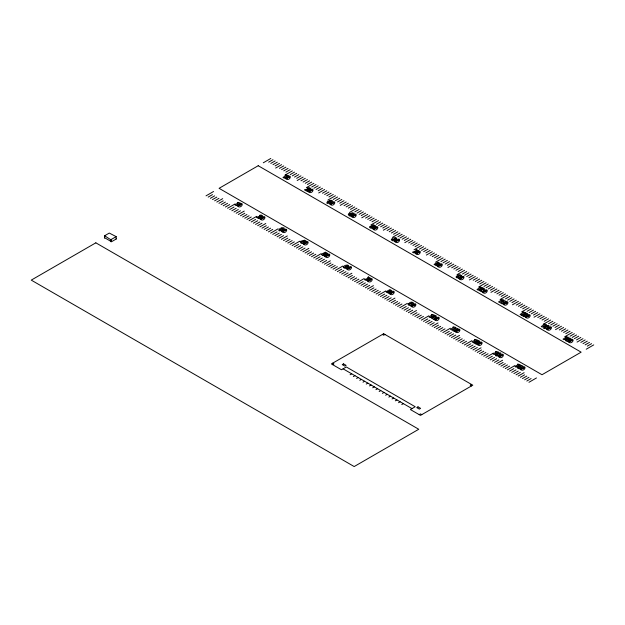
<?xml version="1.0" encoding="UTF-8"?>
<svg xmlns="http://www.w3.org/2000/svg" width="625" height="625" viewBox="0 0 625 625"><rect width="100%" height="100%" fill="white"/><g stroke="black" fill="none" stroke-linecap="round" stroke-linejoin="round"><path stroke-width="0.94" d="M104.633 238.172L104.633 235.758L109.289 233.07L116.18 236.633L116.18 239.039L111.523 241.727L104.633 237.75M116.18 236.633L110.797 239.734L104.633 235.758M116.18 238.617L116.18 239.039M206.023 195.852L213.555 191.508M263.289 162.797L270.82 158.445M208.18 197.102L212.484 194.609M268.672 162.172L272.977 159.688M210.328 198.344L214.633 195.852M270.82 163.414L275.133 160.93M212.484 199.586L216.789 197.102M272.977 164.656L277.281 162.172M214.633 200.828L218.938 198.344M275.133 165.898L279.438 163.414M216.789 202.07L222.711 198.648M275.664 168.078L281.586 164.656M218.938 203.312L223.242 200.828M279.438 168.383L283.742 165.898M221.094 204.555L225.398 202.07M281.586 169.633L285.891 167.141M223.242 205.797L227.555 203.312M283.742 170.875L288.047 168.383M225.398 207.039L229.703 204.555M285.891 172.117L290.203 169.633M227.555 208.281L235.086 203.938M284.82 175.219L292.352 170.875M229.703 209.531L234.008 207.039M290.203 174.602L294.508 172.117M231.859 210.773L236.164 208.281M292.352 175.844L296.656 173.359M234.008 212.016L238.313 209.531M294.508 177.086L298.812 174.602M236.164 213.258L240.469 210.773M296.656 178.328L300.961 175.844M238.313 214.5L244.234 211.078M297.195 180.508L303.117 177.086M240.469 215.742L244.773 213.258M300.961 180.812L305.266 178.328M242.625 216.984L246.93 214.5M303.117 182.062L307.422 179.57M244.773 218.227L249.078 215.742M305.266 183.305L309.578 180.812M246.93 219.469L251.234 216.984M307.422 184.547L311.727 182.062M249.078 220.711L256.617 216.367M306.344 187.648L313.883 183.305M251.234 221.953L255.539 219.469M311.727 187.031L316.031 184.547M253.383 223.203L257.695 220.711M313.883 188.273L318.188 185.789M255.539 224.445L259.844 221.953M316.031 189.516L320.336 187.031M257.695 225.688L262 223.203M318.188 190.758L322.492 188.273M259.844 226.93L265.766 223.508M318.727 192.938L324.648 189.516M262 228.172L266.305 225.688M322.492 193.242L326.797 190.758M264.148 229.414L268.453 226.93M324.648 194.484L328.953 192M266.305 230.656L270.609 228.172M326.797 195.734L331.102 193.242M268.453 231.898L272.758 229.414M328.953 196.977L333.258 194.484M270.609 233.141L278.141 228.789M327.875 200.078L335.406 195.734M272.758 234.383L277.07 231.898M333.258 199.461L337.562 196.977M274.914 235.633L279.219 233.141M335.406 200.703L339.711 198.219M277.07 236.875L281.375 234.383M337.562 201.945L341.867 199.461M279.219 238.117L283.523 235.633M339.711 203.188L344.023 200.703M281.375 239.359L287.297 235.938M340.25 205.367L346.172 201.945M283.523 240.602L287.828 238.117M344.023 205.672L348.328 203.188M285.68 241.844L289.984 239.359M346.172 206.914L350.477 204.43M287.828 243.086L292.141 240.602M348.328 208.164L352.633 205.672M289.984 244.328L294.289 241.844M350.477 209.406L354.781 206.914M292.141 245.57L299.672 241.219M349.406 212.508L356.938 208.164M294.289 246.812L298.594 244.328M354.781 211.891L359.094 209.406M296.445 248.055L300.75 245.57M356.938 213.133L361.242 210.648M298.594 249.305L302.898 246.812M359.094 214.375L363.398 211.891M300.75 250.547L305.055 248.055M361.242 215.617L365.547 213.133M302.898 251.789L308.82 248.367M361.781 217.789L367.703 214.375M305.055 253.031L309.359 250.547M365.547 218.102L369.852 215.617M307.203 254.273L311.516 251.789M367.703 219.344L372.008 216.859M309.359 255.516L313.664 253.031M369.852 220.586L374.156 218.102M311.516 256.758L315.82 254.273M372.008 221.836L376.312 219.344M313.664 258L321.203 253.648M370.93 224.938L378.469 220.586M315.82 259.242L320.125 256.758M376.312 224.32L380.617 221.836M317.969 260.484L322.273 258M378.469 225.563L382.773 223.078M320.125 261.734L324.43 259.242M380.617 226.805L384.922 224.32M322.273 262.977L326.586 260.484M382.773 228.047L387.078 225.563M324.43 264.219L330.352 260.797M383.312 230.219L389.227 226.805M326.586 265.461L330.891 262.977M387.078 230.531L391.383 228.047M328.734 266.703L333.039 264.219M389.227 231.773L393.539 229.289M330.891 267.945L335.195 265.461M391.383 233.016L395.688 230.531M333.039 269.188L337.344 266.703M393.539 234.266L397.844 231.773M335.195 270.43L342.727 266.078M392.461 237.367L399.992 233.016M337.344 271.672L341.648 269.188M397.844 236.75L402.148 234.266M339.5 272.914L343.805 270.43M399.992 237.992L404.297 235.508M341.648 274.156L345.961 271.672M402.148 239.234L406.453 236.75M343.805 275.406L348.109 272.914M404.297 240.477L408.609 237.992M345.961 276.648L351.875 273.227M404.836 242.648L410.758 239.234M348.109 277.891L352.414 275.406M408.609 242.961L412.914 240.477M350.266 279.133L354.57 276.648M410.758 244.203L415.062 241.719M352.414 280.375L356.719 277.891M412.914 245.445L417.219 242.961M354.57 281.617L358.875 279.133M415.062 246.688L419.367 244.203M356.719 282.859L364.258 278.508M413.984 249.797L421.523 245.445M358.875 284.102L363.18 281.617M419.367 249.18L423.672 246.688M361.031 285.344L365.336 282.859M421.523 250.422L425.828 247.938M363.18 286.586L367.484 284.102M423.672 251.664L427.984 249.18M365.336 287.836L369.641 285.344M425.828 252.906L430.133 250.422M367.484 289.078L373.406 285.656M426.367 255.078L432.289 251.664M369.641 290.32L373.945 287.836M430.133 255.391L434.438 252.906M371.789 291.562L376.102 289.078M432.289 256.633L436.594 254.148M373.945 292.805L378.25 290.32M434.438 257.875L438.742 255.391M376.102 294.047L380.406 291.562M436.594 259.117L440.898 256.633M378.25 295.289L385.789 290.938M435.516 262.227L443.055 257.875M380.406 296.531L384.711 294.047M440.898 261.609L445.203 259.117M382.555 297.773L386.859 295.289M443.055 262.852L447.359 260.367M384.711 299.016L389.016 296.531M445.203 264.094L449.508 261.609M386.859 300.258L391.164 297.773M447.359 265.336L451.664 262.852M389.016 301.508L394.938 298.086M447.898 267.508L453.812 264.094M391.164 302.75L395.477 300.258M451.664 267.82L455.969 265.336M393.32 303.992L397.625 301.508M453.812 269.062L458.117 266.578M395.477 305.234L399.781 302.75M455.969 270.305L460.273 267.82M397.625 306.477L401.93 303.992M458.117 271.547L462.43 269.062M399.781 307.719L407.312 303.367M457.047 274.656L464.578 270.305M401.93 308.961L406.234 306.477M462.43 274.039L466.734 271.547M404.086 310.203L408.391 307.719M464.578 275.281L468.883 272.789M406.234 311.445L410.547 308.961M466.734 276.523L471.039 274.039M408.391 312.688L412.695 310.203M468.883 277.766L473.187 275.281M410.547 313.938L416.461 310.516M469.422 279.938L475.344 276.523M412.695 315.18L417 312.688M473.187 280.25L477.5 277.766M414.852 316.422L419.156 313.938M475.344 281.492L479.648 279.008M332.656 364.672L333.953 363.93L332.656 363.18M384.969 334.469L383.68 335.211L382.391 334.469M417 317.664L421.305 315.18M477.5 282.734L481.805 280.25M419.156 318.906L423.461 316.422M479.648 283.977L483.953 281.492M421.305 320.148L428.844 315.797M478.57 287.086L486.109 282.734M423.461 321.391L427.766 318.906M483.953 286.469L488.258 283.977M425.609 322.633L429.922 320.148M486.109 287.711L490.414 285.219M427.766 323.875L432.07 321.391M488.258 288.953L492.57 286.469M429.922 325.117L434.227 322.633M490.414 290.195L494.719 287.711M432.07 326.359L437.992 322.945M490.953 292.367L496.875 288.953M350.094 374.742L351.711 373.805M434.227 327.609L438.531 325.117M494.719 292.68L499.023 290.195M353.328 376.602L354.938 375.672M436.375 328.852L440.68 326.359M496.875 293.922L501.18 291.438M438.531 330.094L442.836 327.609M499.023 295.164L503.328 292.68M356.555 378.469L358.172 377.539M440.68 331.336L444.992 328.852M501.18 296.406L505.484 293.922M359.781 380.336L361.398 379.398M442.836 332.578L450.367 328.227M500.102 299.516L507.633 295.164M444.992 333.82L449.297 331.336M505.484 298.891L509.789 296.406M363.016 382.195L364.625 381.266M447.141 335.062L451.445 332.578M507.633 300.141L511.945 297.648M366.242 384.062L367.859 383.133M449.297 336.305L453.602 333.82M509.789 301.383L514.094 298.891M451.445 337.547L455.75 335.062M511.945 302.625L516.25 300.141M369.469 385.93L371.086 384.992M453.602 338.789L459.523 335.375M512.477 304.797L518.398 301.383M372.703 387.789L374.312 386.859M455.75 340.039L460.062 337.547M516.25 305.109L520.555 302.625M457.906 341.281L462.211 338.789M518.398 306.352L522.703 303.867M375.93 389.656L377.547 388.727M460.062 342.523L464.367 340.039M520.555 307.594L524.859 305.109M379.156 391.516L380.773 390.586M462.211 343.766L466.516 341.281M522.703 308.836L527.016 306.352M521.633 311.945L529.164 307.594M464.367 345.008L471.898 340.656M382.391 393.383L384 392.453M466.516 346.25L470.82 343.766M527.016 311.32L531.32 308.836M385.617 395.25L387.234 394.312M468.672 347.492L472.977 345.008M529.164 312.57L533.469 310.078M470.82 348.734L475.125 346.25M531.32 313.812L535.625 311.32M388.844 397.109L390.461 396.18M472.977 349.977L477.281 347.492M533.469 315.055L537.773 312.57M392.078 398.977L393.688 398.047M475.125 351.219L481.047 347.805M534.008 317.227L539.93 313.812M477.281 352.461L481.586 349.977M537.773 317.539L542.078 315.055M395.305 400.844L396.922 399.906M479.437 353.711L483.742 351.219M539.93 318.781L544.234 316.297M398.531 402.703L400.148 401.773M481.586 354.953L485.891 352.461M542.078 320.023L546.391 317.539M483.742 356.195L488.047 353.711M544.234 321.266L548.539 318.781M401.766 404.57L403.375 403.641M485.891 357.438L493.43 353.086M543.156 324.375L550.695 320.023M488.047 358.68L492.352 356.195M548.539 323.75L552.844 321.266M490.195 359.922L494.508 357.438M550.695 324.992L555 322.508M492.352 361.164L496.656 358.68M552.844 326.242L557.148 323.75M494.508 362.406L498.812 359.922M555 327.484L559.305 324.992M496.656 363.648L502.578 360.234M555.539 329.656L561.461 326.242M498.812 364.891L503.117 362.406M559.305 329.969L563.609 327.484M500.961 366.141L505.266 363.648M561.461 331.211L565.766 328.727M419.203 414.641L420.492 413.891L421.789 414.641M471.516 384.438L470.227 385.18L471.516 385.93M503.117 367.383L507.422 364.891M563.609 332.453L567.914 329.969M505.266 368.625L509.57 366.141M565.766 333.695L570.07 331.211M507.422 369.867L514.953 365.516M564.688 336.805L572.219 332.453M509.57 371.109L513.883 368.625M570.07 336.18L574.375 333.695M511.727 372.352L516.031 369.867M572.219 337.422L576.531 334.938M513.883 373.594L518.188 371.109M574.375 338.672L578.68 336.18M516.031 374.836L520.336 372.352M576.523 339.914L580.836 337.422M518.188 376.078L524.109 372.664M577.062 342.086L582.984 338.672M520.336 377.32L524.641 374.836M580.836 342.398L585.141 339.914M522.492 378.562L526.797 376.078M582.984 343.641L587.289 341.156M524.641 379.812L528.953 377.32M585.141 344.883L589.445 342.398M526.797 381.055L531.102 378.562M587.289 346.125L591.594 343.641M528.953 382.297L536.484 377.945M586.219 349.234L593.75 344.883M343.102 368.836L411.992 408.609M111.523 239.734L111.523 241.727M110.797 239.734L110.797 241.727M344.477 267.359L346.266 266.625L344.477 267.359M392.555 239.938L394.352 239.203L392.555 239.938M412.188 302.945L410.391 303.703L412.188 302.945M460.266 275.523L458.469 276.281L460.266 275.523M238.164 205.992L241.477 204.383L238.164 205.992M260.867 219.102L264.172 217.492L260.867 219.102M282.609 231.656L285.914 230.047L282.609 231.656M286.242 178.57L289.555 176.961L286.242 178.57M304.062 244.039L307.367 242.43L304.062 244.039M308.945 191.672L312.25 190.07L308.945 191.672M325.695 256.555L329.008 254.945L325.695 256.555M330.688 204.227L334 202.617L330.688 204.227M347.398 269.062L350.711 267.453L347.398 269.062M352.141 216.617L355.445 215.008L352.141 216.617M368.148 281.039L371.461 279.43L368.148 281.039M373.773 229.133L377.086 227.523L373.773 229.133M390.133 293.734L393.445 292.125L390.133 293.734M395.477 241.633L398.789 240.023L395.477 241.633M411.812 306.25L415.117 304.641L411.812 306.25M416.227 253.617L419.539 252.008L416.227 253.617M432.203 318.016L435.508 316.406L432.203 318.016M435.117 319.703L438.43 318.094L435.117 319.703M438.211 266.312L441.523 264.703L438.211 266.312M455.813 331.648L459.117 330.039L455.813 331.648M459.891 278.82L463.195 277.211L459.891 278.82M478.023 344.57L481.336 342.961L478.023 344.57M480.281 290.594L483.586 288.984L480.281 290.594M483.195 292.281L486.508 290.672L483.195 292.281M499.289 356.727L502.602 355.117L499.289 356.727M503.891 304.227L507.203 302.617L503.891 304.227M520.945 369.258L524.258 367.648L520.945 369.258M526.102 317.148L529.414 315.539L526.102 317.148M547.375 329.305L550.68 327.695L547.375 329.305M569.023 341.836L572.336 340.227L569.023 341.836M279.688 229.969L281.055 229.562L280.766 229.008L281.391 228.648C282.312 229.656 283.852 227.438 281.969 228.609L280.898 227.992C290.867 226.406 275.125 234.586 279.633 228.719L280.703 229.336L279.688 229.969M327.766 202.539L329.133 202.141L328.844 201.586L329.469 201.219C330.391 202.227 331.93 200.016 330.047 201.188L328.977 200.563C338.945 198.984 323.203 207.156 327.711 201.297L328.789 201.914L327.766 202.539M496.367 355.039L497.742 354.641L497.445 354.078L498.07 353.719C498.992 354.727 500.531 352.516 498.656 353.68L497.578 353.062C507.547 351.484 491.805 359.656 496.312 353.789L497.391 354.414L496.367 355.039M544.445 327.617L545.82 327.219L545.531 326.656L546.156 326.297C547.078 327.305 548.609 325.094 546.734 326.258L545.656 325.641C555.633 324.062 539.891 332.234 544.398 326.367L545.469 326.992L544.445 327.617M390.039 291.75L388.008 292.961L385.969 291.805L389.898 289.609L391.781 290.719L390.039 291.75M438.117 264.328L436.086 265.539L434.047 264.375L437.977 262.18L439.859 263.289L438.117 264.328M413.414 303.172C413.148 305.438 406.5 306.414 408.234 303.625L409.312 304.242C408.219 305.273 411.383 304.492 409.016 303.359C410.023 302.047 412.469 301.508 413.414 303.172M461.492 275.75C461.227 278.016 454.578 278.992 456.32 276.195L457.391 276.82C456.297 277.852 459.469 277.07 457.094 275.938C458.102 274.625 460.547 274.086 461.492 275.75M343.266 266.992C343.789 268.906 346.711 268.398 347.648 267.016C345.281 265.883 348.453 265.109 347.352 266.141L348.422 266.758C350.141 264.023 343.859 264.938 343.266 266.992M391.344 239.57C391.867 241.484 394.789 240.977 395.727 239.594C393.359 238.461 396.531 237.688 395.43 238.711L396.508 239.336C398.219 236.602 391.938 237.516 391.344 239.57M321.617 254.391L322.227 255.406L323.938 255.742L326.211 254.406L324.906 253.523L325.641 253.102L326.969 253.875L327.656 253.477L325.352 252.148L323.141 253.375L324.789 253.883L324.586 254.25L323.055 255.062L323.68 254.289L322.609 253.664L321.617 254.391M369.695 226.969L370.305 227.984L372.016 228.312L374.297 226.984L372.984 226.102L373.719 225.68L375.047 226.453L375.734 226.055L373.43 224.719L371.219 225.945L372.867 226.461L372.672 226.828L371.133 227.641L371.758 226.859L370.688 226.242L369.695 226.969M237.023 205.539C241.492 210.836 246.102 198.938 237.023 205.539M259.727 218.648C264.195 223.938 268.797 212.047 259.727 218.648M285.102 178.117C289.57 183.414 294.18 171.516 285.102 178.117M281.469 231.203C285.938 236.492 290.547 224.602 281.469 231.203M307.805 191.227C312.273 196.516 316.883 184.625 307.805 191.227M302.922 243.586C307.391 248.875 311.992 236.984 302.922 243.586M329.547 203.781C334.016 209.07 338.625 197.18 329.547 203.781M324.555 256.109C329.023 261.398 333.633 249.508 324.555 256.109M351 216.164C355.469 221.453 360.07 209.562 351 216.164M346.258 268.609C350.727 273.898 355.336 262.008 346.258 268.609M372.641 228.68C377.102 233.977 381.711 222.078 372.641 228.68M367.008 280.586C371.477 285.883 376.086 273.984 367.008 280.586M394.344 241.188C398.805 246.477 403.414 234.586 394.344 241.188M389 293.281C393.461 298.57 398.07 286.68 389 293.281M415.086 253.164C419.555 258.453 424.164 246.563 415.086 253.164M410.672 305.797C415.141 311.086 419.742 299.195 410.672 305.797M437.078 265.859C441.539 271.148 446.148 259.258 437.078 265.859M431.062 317.562C435.523 322.859 440.133 310.969 431.062 317.562M433.977 319.25C438.445 324.547 443.055 312.648 433.977 319.25M458.75 278.375C463.219 283.664 467.828 271.773 458.75 278.375M454.672 331.195C459.141 336.492 463.75 324.602 454.672 331.195M479.141 290.141C483.609 295.438 488.211 283.539 479.141 290.141M482.062 291.828C486.523 297.125 491.133 285.227 482.062 291.828M476.883 344.117C481.352 349.414 485.961 337.516 476.883 344.117M502.75 303.773C507.219 309.07 511.828 297.172 502.75 303.773M498.156 356.273C502.617 361.57 507.227 349.672 498.156 356.273M524.961 316.695C529.43 321.984 534.039 310.094 524.961 316.695M519.805 368.805C524.273 374.094 528.883 362.203 519.805 368.805M546.234 328.852C550.703 334.148 555.305 322.25 546.234 328.852M567.891 341.383C572.352 346.672 576.961 334.781 567.891 341.383M262.492 216.289L261.617 216.961L258.234 217.492L259.414 218.172L258.68 218.594L256.32 217.234L261.336 215.852L260.117 216.148C257.773 215.281 261.758 214.453 262.352 215.742A1.469 0.844 0 0 1 262.492 216.289M310.57 188.867L309.695 189.539L306.312 190.07L307.492 190.75L306.758 191.172L304.398 189.805L309.414 188.43L308.195 188.727C305.852 187.859 309.836 187.031 310.43 188.312A1.469 0.844 0 0 1 310.57 188.867M479.648 341.766L478.773 342.43L475.398 342.961L476.57 343.641L475.836 344.07L473.477 342.703L478.492 341.32L477.281 341.617C474.937 340.75 478.922 339.922 479.508 341.211A1.469 0.844 0 0 1 479.648 341.766M527.727 314.336L526.852 315.008L523.477 315.539L524.648 316.219L523.922 316.641L521.555 315.281L526.57 313.898L525.359 314.195C523.016 313.328 527 312.5 527.586 313.789A1.469 0.844 0 0 1 527.727 314.336M237.836 203.102L234.906 204.867L235.984 205.492L240.289 203.008L237.781 202.352L237.281 202.641L237.836 203.102M285.914 175.68L282.984 177.445L284.062 178.07L288.367 175.578L285.859 174.93L285.359 175.219L285.914 175.68M431.867 315.125L428.938 316.898L430.016 317.516L434.32 315.031L431.812 314.375L431.313 314.672L431.867 315.125M453.406 327.562L450.477 329.328L451.555 329.953L455.859 327.461L453.352 326.812L452.852 327.102L453.406 327.562M455.484 328.758L452.555 330.531L453.625 331.148L457.93 328.664L455.43 328.008L454.922 328.305L455.484 328.758M479.945 287.703L477.016 289.469L478.094 290.094L482.398 287.609L479.891 286.953L479.391 287.242L479.945 287.703M474.961 340.094L472.031 341.867L473.102 342.484L477.414 340L474.906 339.352L474.406 339.641L474.961 340.094M501.484 300.133L498.555 301.906L499.633 302.523L503.938 300.039L501.43 299.391L500.93 299.68L501.484 300.133M503.562 301.336L500.633 303.102L501.703 303.727L506.016 301.242L503.508 300.586L503.008 300.875L503.562 301.336M496.078 352.164L493.148 353.938L494.219 354.555L498.523 352.07L496.023 351.422L495.516 351.711L496.078 352.164M523.039 312.672L520.109 314.445L521.188 315.062L525.492 312.578L522.984 311.93L522.484 312.219L523.039 312.672M517.898 364.789L514.969 366.562L516.039 367.18L520.344 364.695L517.844 364.047L517.336 364.336L517.898 364.789M544.156 324.742L541.227 326.516L542.297 327.133L546.602 324.648L544.102 324L543.594 324.289L544.156 324.742M565.977 337.367L563.047 339.141L564.117 339.758L568.43 337.273L565.922 336.625L565.422 336.914L565.977 337.367M388.781 291.508L387.234 292.125L388.781 291.508M436.859 264.086L435.305 264.625L436.859 264.086M389.578 290.656L390.516 290.43L389.578 290.656M437.656 263.234L438.594 263.008L437.656 263.234M95.836 242.828L31.25 280.117L354.18 466.555L418.758 429.266L95.836 242.828M258.211 165.727L219.078 188.32L542 374.734L581.141 352.164L258.211 165.727M300.906 241.25L300.172 241.672L301.445 242.414L300.688 242.852L301.766 243.469L306.07 240.984L304.648 240.164L300.906 241.25M348.984 213.828L348.25 214.25L349.523 214.984L348.766 215.43L349.844 216.047L354.148 213.562L352.727 212.742L348.984 213.828M304.016 240.93L302.18 241.984L301.703 241.711L304.016 240.93M352.094 213.508L350.258 214.562L349.781 214.289L352.094 213.508M368.398 276.969L367.625 277.414L368.688 278.031L364.391 279.625L365.453 280.242L370.445 278.156L368.398 276.969M416.477 249.547L415.703 249.992L416.766 250.602L412.469 252.203L413.539 252.82L418.531 250.727L416.477 249.547M383.68 333.727L331.367 363.93L341.484 369.766L346.328 366.969L415.219 406.742L410.375 409.539L420.492 415.383L472.805 385.18L383.68 333.727M343.531 363.867L342.234 364.609L344.82 366.102L346.109 365.359L343.531 363.867M418.016 406.867L416.727 407.617L419.312 409.109L420.602 408.359L418.016 406.867M517.789 366.469L517.055 366.891L518.336 367.633L517.578 368.07L518.648 368.688L522.953 366.203L521.531 365.383L517.789 366.469M565.867 339.047L565.133 339.469L566.414 340.203L565.656 340.648L566.727 341.266L571.039 338.781L569.609 337.961L565.867 339.047M520.898 366.148L519.07 367.203L518.594 366.93L520.898 366.148M568.977 338.727L567.148 339.781L566.672 339.508L568.977 338.727"/></g></svg>
